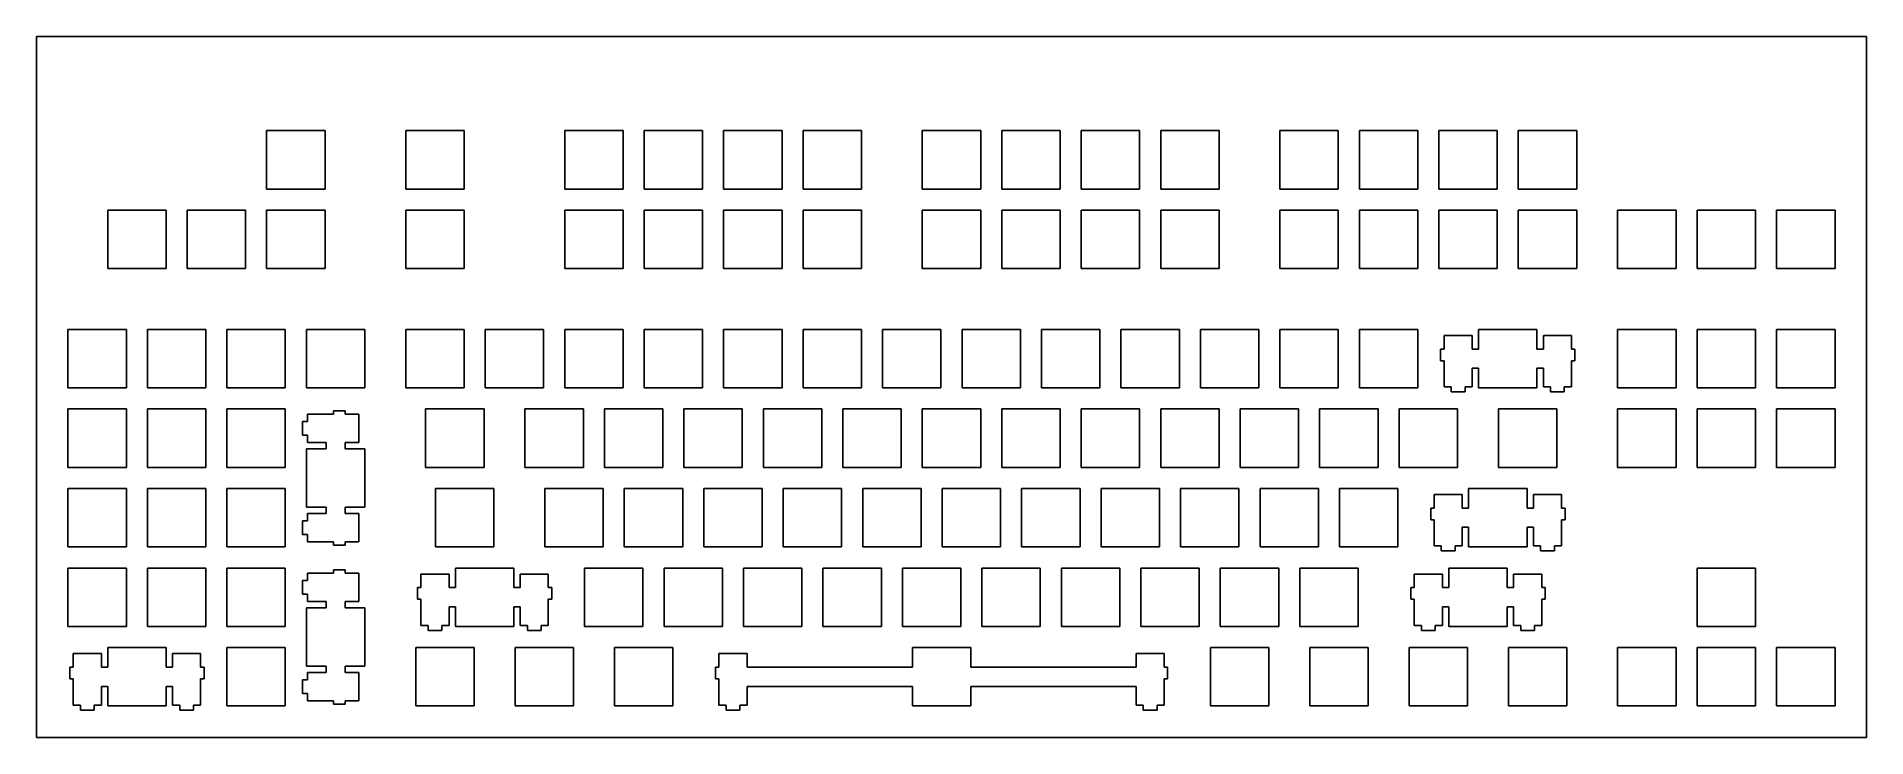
# Model space of a CAD drawing. Extents: x 0 to 439, y 0 to 168.
import ezdxf

# ---------------------------------------------------------------- set-up
doc = ezdxf.new("R2010")
doc.units = 0
doc.layers.get('0').update_dxf_attribs({"linetype": 'CONTINUOUS'})

msp = doc.modelspace()

# ---------------------------------------------------------------- linework, layer by layer
at = {"color": 0}
for p, q in [((0.09508, 168.18), (438.721, 168.18)), ((0.09508, 0.30455), (0.09508, 168.18)), ((438.721, 168.18), (438.721, 0.30455)), ((55.2443, 145.656), (69.245, 145.656)), ((55.2443, 131.655), (55.2443, 145.656)), ((69.245, 145.656), (69.245, 131.655)), ((88.5818, 145.656), (102.581, 145.656)), ((88.5818, 131.655), (88.5818, 145.656)), ((102.581, 145.656), (102.581, 131.655)), ((126.682, 145.656), (140.681, 145.656)), ((126.682, 131.655), (126.682, 145.656)), ((140.681, 145.656), (140.681, 131.655)), ((145.732, 145.656), (159.731, 145.656)), ((145.732, 131.655), (145.732, 145.656)), ((159.731, 145.656), (159.731, 131.655)), ((164.782, 145.656), (178.781, 145.656)), ((164.782, 131.655), (164.782, 145.656)), ((178.781, 145.656), (178.781, 131.655)), ((183.832, 145.656), (197.831, 145.656)), ((183.832, 131.655), (183.832, 145.656)), ((197.831, 145.656), (197.831, 131.655)), ((212.407, 145.656), (226.406, 145.656)), ((212.407, 131.655), (212.407, 145.656)), ((226.406, 145.656), (226.406, 131.655)), ((231.457, 145.656), (245.456, 145.656)), ((231.457, 131.655), (231.457, 145.656)), ((245.456, 145.656), (245.456, 131.655)), ((250.507, 145.656), (264.506, 145.656)), ((250.507, 131.655), (250.507, 145.656)), ((264.506, 145.656), (264.506, 131.655)), ((269.557, 145.656), (283.556, 145.656)), ((269.557, 131.655), (269.557, 145.656)), ((283.556, 145.656), (283.556, 131.655)), ((298.132, 145.656), (312.131, 145.656)), ((298.132, 131.655), (298.132, 145.656)), ((312.131, 145.656), (312.131, 131.655)), ((317.182, 145.656), (331.181, 145.656)), ((317.182, 131.655), (317.182, 145.656)), ((331.181, 145.656), (331.181, 131.655)), ((336.232, 145.656), (350.231, 145.656)), ((336.232, 131.655), (336.232, 145.656)), ((350.231, 145.656), (350.231, 131.655)), ((355.282, 145.656), (369.281, 145.656)), ((355.282, 131.655), (355.282, 145.656)), ((369.281, 145.656), (369.281, 131.655)), ((69.245, 131.655), (55.2443, 131.655)), ((102.581, 131.655), (88.5818, 131.655)), ((140.681, 131.655), (126.682, 131.655)), ((159.731, 131.655), (145.732, 131.655)), ((178.781, 131.655), (164.782, 131.655)), ((197.831, 131.655), (183.832, 131.655)), ((226.406, 131.655), (212.407, 131.655)), ((245.456, 131.655), (231.457, 131.655)), ((264.506, 131.655), (250.507, 131.655)), ((283.556, 131.655), (269.557, 131.655)), ((312.131, 131.655), (298.132, 131.655)), ((331.181, 131.655), (317.182, 131.655)), ((350.231, 131.655), (336.232, 131.655)), ((369.281, 131.655), (355.282, 131.655)), ((17.1442, 126.606), (31.1451, 126.606)), ((17.1442, 112.605), (17.1442, 126.606)), ((31.1451, 126.606), (31.1451, 112.605)), ((36.1943, 126.606), (50.1936, 126.606)), ((36.1943, 112.605), (36.1943, 126.606)), ((50.1936, 126.606), (50.1936, 112.605)), ((55.2443, 126.606), (69.2436, 126.606)), ((55.2443, 112.605), (55.2443, 126.606)), ((69.2436, 126.606), (69.2436, 112.605)), ((88.5818, 126.606), (102.581, 126.606)), ((88.5818, 112.605), (88.5818, 126.606)), ((102.581, 126.606), (102.581, 112.605)), ((126.682, 126.606), (140.681, 126.606)), ((126.682, 112.605), (126.682, 126.606)), ((140.681, 126.606), (140.681, 112.605)), ((145.732, 126.606), (159.731, 126.606)), ((145.732, 112.605), (145.732, 126.606)), ((159.731, 126.606), (159.731, 112.605)), ((164.782, 126.606), (178.781, 126.606)), ((164.782, 112.605), (164.782, 126.606)), ((178.781, 126.606), (178.781, 112.605)), ((183.832, 126.606), (197.831, 126.606)), ((183.832, 112.605), (183.832, 126.606)), ((197.831, 126.606), (197.831, 112.605)), ((212.407, 126.606), (226.406, 126.606)), ((212.407, 112.605), (212.407, 126.606)), ((226.406, 126.606), (226.406, 112.605)), ((231.457, 126.606), (245.456, 126.606)), ((231.457, 112.605), (231.457, 126.606)), ((245.456, 126.606), (245.456, 112.605)), ((250.507, 126.606), (264.506, 126.606)), ((250.507, 112.605), (250.507, 126.606)), ((264.506, 126.606), (264.506, 112.605)), ((269.557, 126.606), (283.556, 126.606)), ((269.557, 112.605), (269.557, 126.606)), ((283.556, 126.606), (283.556, 112.605)), ((298.132, 126.606), (312.131, 126.606)), ((298.132, 112.605), (298.132, 126.606)), ((312.131, 126.606), (312.131, 112.605)), ((317.182, 126.606), (331.181, 126.606)), ((317.182, 112.605), (317.182, 126.606)), ((331.181, 126.606), (331.181, 112.605)), ((336.232, 126.606), (350.231, 126.606)), ((336.232, 112.605), (336.232, 126.606)), ((350.231, 126.606), (350.231, 112.605)), ((355.282, 126.606), (369.281, 126.606)), ((355.282, 112.605), (355.282, 126.606)), ((369.281, 126.606), (369.281, 112.605)), ((379.095, 126.606), (393.097, 126.606)), ((379.095, 112.605), (379.095, 126.606)), ((393.097, 126.606), (393.097, 112.605)), ((398.145, 126.606), (412.147, 126.606)), ((398.145, 112.605), (398.145, 126.606)), ((412.147, 126.606), (412.147, 112.605)), ((417.195, 126.606), (431.197, 126.606)), ((417.195, 112.605), (417.195, 126.606)), ((431.197, 126.606), (431.197, 112.605)), ((31.1451, 112.605), (17.1442, 112.605)), ((50.1936, 112.605), (36.1943, 112.605)), ((69.2436, 112.605), (55.2443, 112.605)), ((102.581, 112.605), (88.5818, 112.605)), ((140.681, 112.605), (126.682, 112.605)), ((159.731, 112.605), (145.732, 112.605)), ((178.781, 112.605), (164.782, 112.605)), ((197.831, 112.605), (183.832, 112.605)), ((226.406, 112.605), (212.407, 112.605)), ((245.456, 112.605), (231.457, 112.605)), ((264.506, 112.605), (250.507, 112.605)), ((283.556, 112.605), (269.557, 112.605)), ((312.131, 112.605), (298.132, 112.605)), ((331.181, 112.605), (317.182, 112.605)), ((350.231, 112.605), (336.232, 112.605)), ((369.281, 112.605), (355.282, 112.605)), ((393.097, 112.605), (379.095, 112.605)), ((412.147, 112.605), (398.145, 112.605)), ((431.197, 112.605), (417.195, 112.605)), ((7.61919, 98.0309), (21.6201, 98.0309)), ((7.61919, 84.0299), (7.61919, 98.0309)), ((21.6201, 98.0309), (21.6201, 84.0299)), ((26.6692, 98.0309), (40.67, 98.0309)), ((26.6692, 84.0299), (26.6692, 98.0309)), ((40.67, 98.0309), (40.67, 84.0299)), ((45.7193, 98.0309), (59.72, 98.0309)), ((45.7193, 84.0299), (45.7193, 98.0309)), ((59.72, 98.0309), (59.72, 84.0299)), ((64.7693, 98.0309), (78.77, 98.0309)), ((64.7693, 84.0299), (64.7693, 98.0309)), ((78.77, 98.0309), (78.77, 84.0299)), ((88.5818, 98.0309), (102.581, 98.0309)), ((88.5818, 84.0299), (88.5818, 98.0309)), ((102.581, 98.0309), (102.581, 84.0299)), ((107.632, 98.0309), (121.631, 98.0309)), ((107.632, 84.0299), (107.632, 98.0309)), ((121.631, 98.0309), (121.631, 84.0299)), ((126.682, 98.0309), (140.681, 98.0309)), ((126.682, 84.0299), (126.682, 98.0309)), ((140.681, 98.0309), (140.681, 84.0299)), ((145.732, 98.0309), (159.731, 98.0309)), ((145.732, 84.0299), (145.732, 98.0309)), ((159.731, 98.0309), (159.731, 84.0299)), ((164.782, 98.0309), (178.781, 98.0309)), ((164.782, 84.0299), (164.782, 98.0309)), ((178.781, 98.0309), (178.781, 84.0299)), ((183.832, 98.0309), (197.831, 98.0309)), ((183.832, 84.0299), (183.832, 98.0309)), ((197.831, 98.0309), (197.831, 84.0299)), ((202.882, 98.0309), (216.881, 98.0309)), ((202.882, 84.0299), (202.882, 98.0309)), ((216.881, 98.0309), (216.881, 84.0299)), ((221.932, 98.0309), (235.931, 98.0309)), ((221.932, 84.0299), (221.932, 98.0309)), ((235.931, 98.0309), (235.931, 84.0299)), ((240.982, 98.0309), (254.981, 98.0309)), ((240.982, 84.0299), (240.982, 98.0309)), ((254.981, 98.0309), (254.981, 84.0299)), ((260.032, 98.0309), (274.031, 98.0309)), ((260.032, 84.0299), (260.032, 98.0309)), ((274.031, 98.0309), (274.031, 84.0299)), ((279.082, 98.0309), (293.081, 98.0309)), ((279.082, 84.0299), (279.082, 98.0309)), ((293.081, 98.0309), (293.081, 84.0299)), ((298.132, 98.0309), (312.131, 98.0309)), ((298.132, 84.0299), (298.132, 98.0309)), ((312.131, 98.0309), (312.131, 84.0299)), ((317.182, 98.0309), (331.181, 98.0309)), ((317.182, 84.0299), (317.182, 98.0309)), ((331.181, 98.0309), (331.181, 84.0299)), ((344.231, 96.5606), (337.482, 96.5606)), ((337.482, 96.5606), (337.482, 93.3305)), ((344.231, 93.3305), (344.231, 96.5606)), ((345.757, 98.0309), (345.757, 93.3305)), ((359.756, 98.0309), (345.757, 98.0309)), ((359.756, 93.3305), (359.756, 98.0309)), ((368.032, 96.5606), (361.283, 96.5606)), ((361.283, 96.5606), (361.283, 93.3305)), ((368.032, 93.3305), (368.032, 96.5606)), ((379.095, 98.0309), (393.097, 98.0309)), ((379.095, 84.0299), (379.095, 98.0309)), ((393.097, 98.0309), (393.097, 84.0299)), ((398.145, 98.0309), (412.147, 98.0309)), ((398.145, 84.0299), (398.145, 98.0309)), ((412.147, 98.0309), (412.147, 84.0299)), ((417.195, 98.0309), (431.197, 98.0309)), ((417.195, 84.0299), (417.195, 98.0309)), ((431.197, 98.0309), (431.197, 84.0299)), ((337.482, 93.3305), (336.656, 93.3305)), ((336.656, 93.3305), (336.656, 90.5302)), ((345.757, 93.3305), (344.231, 93.3305)), ((361.283, 93.3305), (359.756, 93.3305)), ((368.857, 93.3305), (368.032, 93.3305)), ((368.857, 90.5302), (368.857, 93.3305)), ((336.656, 90.5302), (337.482, 90.5302)), ((337.482, 90.5302), (337.482, 84.2603)), ((344.231, 84.2603), (344.231, 88.7307)), ((344.231, 88.7307), (345.757, 88.7307)), ((345.757, 88.7307), (345.757, 84.0299)), ((359.756, 84.0299), (359.756, 88.7307)), ((359.756, 88.7307), (361.283, 88.7307)), ((361.283, 88.7307), (361.283, 84.2603)), ((368.032, 84.2603), (368.032, 90.5302)), ((368.032, 90.5302), (368.857, 90.5302)), ((21.6201, 84.0299), (7.61919, 84.0299)), ((40.67, 84.0299), (26.6692, 84.0299)), ((59.72, 84.0299), (45.7193, 84.0299)), ((78.77, 84.0299), (64.7693, 84.0299)), ((102.581, 84.0299), (88.5818, 84.0299)), ((121.631, 84.0299), (107.632, 84.0299)), ((140.681, 84.0299), (126.682, 84.0299)), ((159.731, 84.0299), (145.732, 84.0299)), ((178.781, 84.0299), (164.782, 84.0299)), ((197.831, 84.0299), (183.832, 84.0299)), ((216.881, 84.0299), (202.882, 84.0299)), ((235.931, 84.0299), (221.932, 84.0299)), ((254.981, 84.0299), (240.982, 84.0299)), ((274.031, 84.0299), (260.032, 84.0299)), ((293.081, 84.0299), (279.082, 84.0299)), ((312.131, 84.0299), (298.132, 84.0299)), ((331.181, 84.0299), (317.182, 84.0299)), ((337.482, 84.2603), (339.207, 84.2603)), ((339.207, 84.2603), (339.207, 83.0598)), ((342.506, 83.0598), (342.506, 84.2603)), ((342.506, 84.2603), (344.231, 84.2603)), ((345.757, 84.0299), (359.756, 84.0299)), ((361.283, 84.2603), (363.008, 84.2603)), ((363.008, 84.2603), (363.008, 83.0598)), ((366.307, 83.0598), (366.307, 84.2603)), ((366.307, 84.2603), (368.032, 84.2603)), ((393.097, 84.0299), (379.095, 84.0299)), ((412.147, 84.0299), (398.145, 84.0299)), ((431.197, 84.0299), (417.195, 84.0299)), ((7.61919, 78.9809), (21.6201, 78.9809)), ((7.61919, 64.9799), (7.61919, 78.9809)), ((21.6201, 78.9809), (21.6201, 64.9799)), ((26.6692, 78.9809), (40.67, 78.9809)), ((26.6692, 64.9799), (26.6692, 78.9809)), ((40.67, 78.9809), (40.67, 64.9799)), ((45.7193, 78.9809), (59.72, 78.9809)), ((45.7193, 64.9799), (45.7193, 78.9809)), ((59.72, 78.9809), (59.72, 64.9799)), ((93.3443, 78.9809), (107.345, 78.9809)), ((93.3443, 64.9799), (93.3443, 78.9809)), ((107.345, 78.9809), (107.345, 64.9799)), ((117.157, 78.9809), (131.156, 78.9809)), ((117.157, 64.9799), (117.157, 78.9809)), ((131.156, 78.9809), (131.156, 64.9799)), ((136.207, 78.9809), (150.206, 78.9809)), ((136.207, 64.9799), (136.207, 78.9809)), ((150.206, 78.9809), (150.206, 64.9799)), ((155.257, 78.9809), (169.256, 78.9809)), ((155.257, 64.9799), (155.257, 78.9809)), ((169.256, 78.9809), (169.256, 64.9799)), ((174.307, 78.9809), (188.306, 78.9809)), ((174.307, 64.9799), (174.307, 78.9809)), ((188.306, 78.9809), (188.306, 64.9799)), ((193.357, 78.9809), (207.356, 78.9809)), ((193.357, 64.9799), (193.357, 78.9809)), ((207.356, 78.9809), (207.356, 64.9799)), ((212.407, 78.9809), (226.406, 78.9809)), ((212.407, 64.9799), (212.407, 78.9809)), ((226.406, 78.9809), (226.406, 64.9799)), ((231.457, 78.9809), (245.456, 78.9809)), ((231.457, 64.9799), (231.457, 78.9809)), ((245.456, 78.9809), (245.456, 64.9799)), ((250.507, 78.9809), (264.506, 78.9809)), ((250.507, 64.9799), (250.507, 78.9809)), ((264.506, 78.9809), (264.506, 64.9799)), ((269.557, 78.9809), (283.556, 78.9809)), ((269.557, 64.9799), (269.557, 78.9809)), ((283.556, 78.9809), (283.556, 64.9799)), ((288.607, 78.9809), (302.606, 78.9809)), ((288.607, 64.9799), (288.607, 78.9809)), ((302.606, 78.9809), (302.606, 64.9799)), ((307.657, 78.9809), (321.656, 78.9809)), ((307.657, 64.9799), (307.657, 78.9809)), ((321.656, 78.9809), (321.656, 64.9799)), ((326.707, 78.9809), (340.706, 78.9809)), ((326.707, 64.9799), (326.707, 78.9809)), ((339.207, 83.0598), (342.506, 83.0598)), ((340.706, 78.9809), (340.706, 64.9799)), ((350.519, 78.9809), (364.522, 78.9809)), ((350.519, 64.9799), (350.519, 78.9809)), ((363.008, 83.0598), (366.307, 83.0598)), ((364.522, 78.9809), (364.522, 64.9799)), ((379.095, 78.9809), (393.097, 78.9809)), ((379.095, 64.9799), (379.095, 78.9809)), ((393.097, 78.9809), (393.097, 64.9799)), ((398.145, 78.9809), (412.147, 78.9809)), ((398.145, 64.9799), (398.145, 78.9809)), ((412.147, 78.9809), (412.147, 64.9799)), ((417.195, 78.9809), (431.197, 78.9809)), ((417.195, 64.9799), (417.195, 78.9809)), ((431.197, 78.9809), (431.197, 64.9799)), ((64.9993, 76.0056), (63.7992, 76.0056)), ((63.7992, 76.0056), (63.7992, 72.7054)), ((71.2692, 77.7311), (64.9993, 77.7311)), ((64.9993, 77.7311), (64.9993, 76.0056)), ((71.2692, 78.5551), (71.2692, 77.7311)), ((74.0696, 78.5551), (71.2692, 78.5551)), ((74.0696, 77.7311), (74.0696, 78.5551)), ((77.2996, 77.7311), (74.0696, 77.7311)), ((77.2996, 70.9799), (77.2996, 77.7311)), ((63.7992, 72.7054), (64.9993, 72.7054)), ((64.9993, 72.7054), (64.9993, 70.9799)), ((64.9993, 70.9799), (69.4697, 70.9799)), ((69.4697, 70.9799), (69.4697, 69.4559)), ((74.0696, 69.4559), (74.0696, 70.9799)), ((74.0696, 70.9799), (77.2996, 70.9799)), ((69.4697, 69.4559), (64.7693, 69.4559)), ((64.7693, 69.4559), (64.7693, 55.4549)), ((78.77, 69.4559), (74.0696, 69.4559)), ((78.77, 55.4549), (78.77, 69.4559)), ((21.6201, 64.9799), (7.61919, 64.9799)), ((40.67, 64.9799), (26.6692, 64.9799)), ((59.72, 64.9799), (45.7193, 64.9799)), ((107.345, 64.9799), (93.3443, 64.9799)), ((131.156, 64.9799), (117.157, 64.9799)), ((150.206, 64.9799), (136.207, 64.9799)), ((169.256, 64.9799), (155.257, 64.9799)), ((188.306, 64.9799), (174.307, 64.9799)), ((207.356, 64.9799), (193.357, 64.9799)), ((226.406, 64.9799), (212.407, 64.9799)), ((245.456, 64.9799), (231.457, 64.9799)), ((264.506, 64.9799), (250.507, 64.9799)), ((283.556, 64.9799), (269.557, 64.9799)), ((302.606, 64.9799), (288.607, 64.9799)), ((321.656, 64.9799), (307.657, 64.9799)), ((340.706, 64.9799), (326.707, 64.9799)), ((364.522, 64.9799), (350.519, 64.9799)), ((393.097, 64.9799), (379.095, 64.9799)), ((412.147, 64.9799), (398.145, 64.9799)), ((431.197, 64.9799), (417.195, 64.9799)), ((7.61919, 59.9309), (21.6201, 59.9309)), ((7.61919, 45.9299), (7.61919, 59.9309)), ((21.6201, 59.9309), (21.6201, 45.9299)), ((26.6692, 59.9309), (40.67, 59.9309)), ((26.6692, 45.9299), (26.6692, 59.9309)), ((40.67, 59.9309), (40.67, 45.9299)), ((45.7193, 59.9309), (59.72, 59.9309)), ((45.7193, 45.9299), (45.7193, 59.9309)), ((59.72, 59.9309), (59.72, 45.9299)), ((95.7255, 59.9309), (109.725, 59.9309)), ((95.7255, 45.9299), (95.7255, 59.9309)), ((109.725, 59.9309), (109.725, 45.9299)), ((121.919, 59.9309), (135.92, 59.9309)), ((121.919, 45.9299), (121.919, 59.9309)), ((135.92, 59.9309), (135.92, 45.9299)), ((140.969, 59.9309), (154.97, 59.9309)), ((140.969, 45.9299), (140.969, 59.9309)), ((154.97, 59.9309), (154.97, 45.9299)), ((160.019, 59.9309), (174.02, 59.9309)), ((160.019, 45.9299), (160.019, 59.9309)), ((174.02, 59.9309), (174.02, 45.9299)), ((179.069, 59.9309), (193.07, 59.9309)), ((179.069, 45.9299), (179.069, 59.9309)), ((193.07, 59.9309), (193.07, 45.9299)), ((198.119, 59.9309), (212.12, 59.9309)), ((198.119, 45.9299), (198.119, 59.9309)), ((212.12, 59.9309), (212.12, 45.9299)), ((217.169, 59.9309), (231.17, 59.9309)), ((217.169, 45.9299), (217.169, 59.9309)), ((231.17, 59.9309), (231.17, 45.9299)), ((236.219, 59.9309), (250.22, 59.9309)), ((236.219, 45.9299), (236.219, 59.9309)), ((250.22, 59.9309), (250.22, 45.9299)), ((255.269, 59.9309), (269.27, 59.9309)), ((255.269, 45.9299), (255.269, 59.9309)), ((269.27, 59.9309), (269.27, 45.9299)), ((274.319, 59.9309), (288.32, 59.9309)), ((274.319, 45.9299), (274.319, 59.9309)), ((288.32, 59.9309), (288.32, 45.9299)), ((293.369, 59.9309), (307.37, 59.9309)), ((293.369, 45.9299), (293.369, 59.9309)), ((307.37, 59.9309), (307.37, 45.9299)), ((312.419, 59.9309), (326.42, 59.9309)), ((312.419, 45.9299), (312.419, 59.9309)), ((326.42, 59.9309), (326.42, 45.9299)), ((341.85, 58.4606), (335.1, 58.4606)), ((335.1, 58.4606), (335.1, 55.2305)), ((341.85, 55.2305), (341.85, 58.4606)), ((343.376, 59.9309), (343.376, 55.2305)), ((357.374, 59.9309), (343.376, 59.9309)), ((357.374, 55.2305), (357.374, 59.9309)), ((365.651, 58.4606), (358.902, 58.4606)), ((358.902, 58.4606), (358.902, 55.2305)), ((365.651, 55.2305), (365.651, 58.4606)), ((64.7693, 55.4549), (69.4697, 55.4549)), ((69.4697, 53.9309), (64.9993, 53.9309)), ((64.9993, 53.9309), (64.9993, 52.2055)), ((69.4697, 55.4549), (69.4697, 53.9309)), ((74.0696, 53.9309), (74.0696, 55.4549)), ((74.0696, 55.4549), (78.77, 55.4549)), ((77.2996, 53.9309), (74.0696, 53.9309)), ((77.2996, 47.1798), (77.2996, 53.9309)), ((335.1, 55.2305), (334.275, 55.2305)), ((334.275, 55.2305), (334.275, 52.4302)), ((343.376, 55.2305), (341.85, 55.2305)), ((358.902, 55.2305), (357.374, 55.2305)), ((366.476, 55.2305), (365.651, 55.2305)), ((366.476, 52.4302), (366.476, 55.2305)), ((64.9993, 52.2055), (63.7992, 52.2055)), ((63.7992, 52.2055), (63.7992, 48.9052)), ((63.7992, 48.9052), (64.9993, 48.9052)), ((64.9993, 48.9052), (64.9993, 47.1798)), ((334.275, 52.4302), (335.1, 52.4302)), ((335.1, 52.4302), (335.1, 46.1603)), ((341.85, 46.1603), (341.85, 50.6307)), ((341.85, 50.6307), (343.376, 50.6307)), ((343.376, 50.6307), (343.376, 45.9299)), ((357.374, 45.9299), (357.374, 50.6307)), ((357.374, 50.6307), (358.902, 50.6307)), ((358.902, 50.6307), (358.902, 46.1603)), ((365.651, 46.1603), (365.651, 52.4302)), ((365.651, 52.4302), (366.476, 52.4302)), ((21.6201, 45.9299), (7.61919, 45.9299)), ((40.67, 45.9299), (26.6692, 45.9299)), ((59.72, 45.9299), (45.7193, 45.9299)), ((64.9993, 47.1798), (71.2692, 47.1798)), ((71.2692, 47.1798), (71.2692, 46.3557)), ((71.2692, 46.3557), (74.0696, 46.3557)), ((74.0696, 46.3557), (74.0696, 47.1798)), ((74.0696, 47.1798), (77.2996, 47.1798)), ((109.725, 45.9299), (95.7255, 45.9299)), ((135.92, 45.9299), (121.919, 45.9299)), ((154.97, 45.9299), (140.969, 45.9299)), ((174.02, 45.9299), (160.019, 45.9299)), ((193.07, 45.9299), (179.069, 45.9299)), ((212.12, 45.9299), (198.119, 45.9299)), ((231.17, 45.9299), (217.169, 45.9299)), ((250.22, 45.9299), (236.219, 45.9299)), ((269.27, 45.9299), (255.269, 45.9299)), ((288.32, 45.9299), (274.319, 45.9299)), ((307.37, 45.9299), (293.369, 45.9299)), ((326.42, 45.9299), (312.419, 45.9299)), ((335.1, 46.1603), (336.826, 46.1603)), ((336.826, 46.1603), (336.826, 44.9598)), ((336.826, 44.9598), (340.126, 44.9598)), ((340.126, 44.9598), (340.126, 46.1603)), ((340.126, 46.1603), (341.85, 46.1603)), ((343.376, 45.9299), (357.374, 45.9299)), ((358.902, 46.1603), (360.627, 46.1603)), ((360.627, 46.1603), (360.627, 44.9598)), ((360.627, 44.9598), (363.926, 44.9598)), ((363.926, 44.9598), (363.926, 46.1603)), ((363.926, 46.1603), (365.651, 46.1603)), ((7.61919, 40.8809), (21.6201, 40.8809)), ((7.61919, 26.88), (7.61919, 40.8809)), ((21.6201, 40.8809), (21.6201, 26.88)), ((26.6692, 40.8809), (40.67, 40.8809)), ((26.6692, 26.88), (26.6692, 40.8809)), ((40.67, 40.8809), (40.67, 26.88)), ((45.7193, 40.8809), (59.72, 40.8809)), ((45.7193, 26.88), (45.7193, 40.8809)), ((59.72, 40.8809), (59.72, 26.88)), ((71.2692, 39.6311), (64.9993, 39.6311)), ((64.9993, 39.6311), (64.9993, 37.9056)), ((71.2692, 40.4551), (71.2692, 39.6311)), ((74.0696, 40.4551), (71.2692, 40.4551)), ((74.0696, 39.6311), (74.0696, 40.4551)), ((77.2996, 39.6311), (74.0696, 39.6311)), ((77.2996, 32.88), (77.2996, 39.6311)), ((100.488, 40.8809), (100.488, 36.1805)), ((114.487, 40.8809), (100.488, 40.8809)), ((114.487, 36.1805), (114.487, 40.8809)), ((131.444, 40.8809), (145.445, 40.8809)), ((131.444, 26.88), (131.444, 40.8809)), ((145.445, 40.8809), (145.445, 26.88)), ((150.494, 40.8809), (164.495, 40.8809)), ((150.494, 26.88), (150.494, 40.8809)), ((164.495, 40.8809), (164.495, 26.88)), ((169.544, 40.8809), (183.545, 40.8809)), ((169.544, 26.88), (169.544, 40.8809)), ((183.545, 40.8809), (183.545, 26.88)), ((188.594, 40.8809), (202.595, 40.8809)), ((188.594, 26.88), (188.594, 40.8809)), ((202.595, 40.8809), (202.595, 26.88)), ((207.644, 40.8809), (221.645, 40.8809)), ((207.644, 26.88), (207.644, 40.8809)), ((221.645, 40.8809), (221.645, 26.88)), ((226.694, 40.8809), (240.695, 40.8809)), ((226.694, 26.88), (226.694, 40.8809)), ((240.695, 40.8809), (240.695, 26.88)), ((245.744, 40.8809), (259.745, 40.8809)), ((245.744, 26.88), (245.744, 40.8809)), ((259.745, 40.8809), (259.745, 26.88)), ((264.794, 40.8809), (278.795, 40.8809)), ((264.794, 26.88), (264.794, 40.8809)), ((278.795, 40.8809), (278.795, 26.88)), ((283.844, 40.8809), (297.845, 40.8809)), ((283.844, 26.88), (283.844, 40.8809)), ((297.845, 40.8809), (297.845, 26.88)), ((302.894, 40.8809), (316.895, 40.8809)), ((302.894, 26.88), (302.894, 40.8809)), ((316.895, 40.8809), (316.895, 26.88)), ((338.613, 40.8809), (338.613, 36.1805)), ((352.612, 40.8809), (338.613, 40.8809)), ((352.612, 36.1805), (352.612, 40.8809)), ((398.145, 40.8809), (412.147, 40.8809)), ((398.145, 26.88), (398.145, 40.8809)), ((412.147, 40.8809), (412.147, 26.88)), ((64.9993, 37.9056), (63.7992, 37.9056)), ((63.7992, 37.9056), (63.7992, 34.6053)), ((92.2129, 36.1805), (91.3874, 36.1805)), ((91.3874, 36.1805), (91.3874, 33.3802)), ((98.9623, 39.4106), (92.2129, 39.4106)), ((92.2129, 39.4106), (92.2129, 36.1805)), ((98.9623, 36.1805), (98.9623, 39.4106)), ((100.488, 36.1805), (98.9623, 36.1805)), ((116.013, 36.1805), (114.487, 36.1805)), ((122.762, 39.4106), (116.013, 39.4106)), ((116.013, 39.4106), (116.013, 36.1805)), ((122.762, 36.1805), (122.762, 39.4106)), ((123.588, 36.1805), (122.762, 36.1805)), ((123.588, 33.3802), (123.588, 36.1805)), ((330.338, 36.1805), (329.512, 36.1805)), ((329.512, 36.1805), (329.512, 33.3802)), ((337.087, 39.4106), (330.338, 39.4106)), ((330.338, 39.4106), (330.338, 36.1805)), ((337.087, 36.1805), (337.087, 39.4106)), ((338.613, 36.1805), (337.087, 36.1805)), ((354.139, 36.1805), (352.612, 36.1805)), ((360.888, 39.4106), (354.139, 39.4106)), ((354.139, 39.4106), (354.139, 36.1805)), ((360.888, 36.1805), (360.888, 39.4106)), ((361.714, 36.1805), (360.888, 36.1805)), ((361.714, 33.3802), (361.714, 36.1805)), ((63.7992, 34.6053), (64.9993, 34.6053)), ((69.4697, 31.3559), (64.7693, 31.3559)), ((64.7693, 31.3559), (64.7693, 17.355)), ((64.9993, 34.6053), (64.9993, 32.88)), ((64.9993, 32.88), (69.4697, 32.88)), ((69.4697, 32.88), (69.4697, 31.3559)), ((74.0696, 31.3559), (74.0696, 32.88)), ((74.0696, 32.88), (77.2996, 32.88)), ((78.77, 31.3559), (74.0696, 31.3559)), ((78.77, 17.355), (78.77, 31.3559)), ((91.3874, 33.3802), (92.2129, 33.3802)), ((92.2129, 33.3802), (92.2129, 27.1102)), ((98.9623, 27.1102), (98.9623, 31.5805)), ((98.9623, 31.5805), (100.488, 31.5805)), ((100.488, 31.5805), (100.488, 26.88)), ((114.487, 26.88), (114.487, 31.5805)), ((114.487, 31.5805), (116.013, 31.5805)), ((116.013, 31.5805), (116.013, 27.1102)), ((122.762, 27.1102), (122.762, 33.3802)), ((122.762, 33.3802), (123.588, 33.3802)), ((329.512, 33.3802), (330.338, 33.3802)), ((330.338, 33.3802), (330.338, 27.1102)), ((337.087, 27.1102), (337.087, 31.5805)), ((337.087, 31.5805), (338.613, 31.5805)), ((338.613, 31.5805), (338.613, 26.88)), ((352.612, 26.88), (352.612, 31.5805)), ((352.612, 31.5805), (354.139, 31.5805)), ((354.139, 31.5805), (354.139, 27.1102)), ((360.888, 27.1102), (360.888, 33.3802)), ((360.888, 33.3802), (361.714, 33.3802)), ((21.6201, 26.88), (7.61919, 26.88)), ((40.67, 26.88), (26.6692, 26.88)), ((59.72, 26.88), (45.7193, 26.88)), ((92.2129, 27.1102), (93.938, 27.1102)), ((93.938, 27.1102), (93.938, 25.9099)), ((97.2372, 25.9099), (97.2372, 27.1102)), ((97.2372, 27.1102), (98.9623, 27.1102)), ((100.488, 26.88), (114.487, 26.88)), ((116.013, 27.1102), (117.737, 27.1102)), ((117.737, 27.1102), (117.737, 25.9099)), ((121.037, 25.9099), (121.037, 27.1102)), ((121.037, 27.1102), (122.762, 27.1102)), ((145.445, 26.88), (131.444, 26.88)), ((164.495, 26.88), (150.494, 26.88)), ((183.545, 26.88), (169.544, 26.88)), ((202.595, 26.88), (188.594, 26.88)), ((221.645, 26.88), (207.644, 26.88)), ((240.695, 26.88), (226.694, 26.88)), ((259.745, 26.88), (245.744, 26.88)), ((278.795, 26.88), (264.794, 26.88)), ((297.845, 26.88), (283.844, 26.88)), ((316.895, 26.88), (302.894, 26.88)), ((330.338, 27.1102), (332.063, 27.1102)), ((332.063, 27.1102), (332.063, 25.9099)), ((335.362, 25.9099), (335.362, 27.1102)), ((335.362, 27.1102), (337.087, 27.1102)), ((338.613, 26.88), (352.612, 26.88)), ((354.139, 27.1102), (355.861, 27.1102)), ((355.861, 27.1102), (355.861, 25.9099)), ((359.163, 25.9099), (359.163, 27.1102)), ((359.163, 27.1102), (360.888, 27.1102)), ((412.147, 26.88), (398.145, 26.88)), ((93.938, 25.9099), (97.2372, 25.9099)), ((117.737, 25.9099), (121.037, 25.9099)), ((332.063, 25.9099), (335.362, 25.9099)), ((355.861, 25.9099), (359.163, 25.9099)), ((15.62, 20.3605), (8.86905, 20.3605)), ((8.86905, 20.3605), (8.86905, 17.1304)), ((15.62, 17.1304), (15.62, 20.3605)), ((17.1442, 21.8309), (17.1442, 17.1304)), ((31.1451, 21.8309), (17.1442, 21.8309)), ((31.1451, 17.1304), (31.1451, 21.8309)), ((39.4201, 20.3605), (32.6692, 20.3605)), ((32.6692, 20.3605), (32.6692, 17.1304)), ((39.4201, 17.1304), (39.4201, 20.3605)), ((45.7193, 21.8309), (59.72, 21.8309)), ((45.7193, 7.83001), (45.7193, 21.8309)), ((59.72, 21.8309), (59.72, 7.83001)), ((90.963, 21.8309), (104.962, 21.8309)), ((90.963, 7.83001), (90.963, 21.8309)), ((104.962, 21.8309), (104.962, 7.83001)), ((114.776, 21.8309), (128.775, 21.8309)), ((114.776, 7.83001), (114.776, 21.8309)), ((128.775, 21.8309), (128.775, 7.83001)), ((138.588, 21.8309), (152.587, 21.8309)), ((138.588, 7.83001), (138.588, 21.8309)), ((152.587, 21.8309), (152.587, 7.83001)), ((170.4, 20.3605), (163.65, 20.3605)), ((163.65, 20.3605), (163.65, 17.1304)), ((170.4, 17.1304), (170.4, 20.3605)), ((210.026, 21.8309), (210.026, 17.1304)), ((224.025, 21.8309), (210.026, 21.8309)), ((224.025, 17.1304), (224.025, 21.8309)), ((270.4, 20.3605), (263.65, 20.3605)), ((263.65, 20.3605), (263.65, 17.1304)), ((270.4, 17.1304), (270.4, 20.3605)), ((281.463, 21.8309), (295.462, 21.8309)), ((281.463, 7.83001), (281.463, 21.8309)), ((295.462, 21.8309), (295.462, 7.83001)), ((305.276, 21.8309), (319.275, 21.8309)), ((305.276, 7.83001), (305.276, 21.8309)), ((319.275, 21.8309), (319.275, 7.83001)), ((329.088, 21.8309), (343.087, 21.8309)), ((329.088, 7.83001), (329.088, 21.8309)), ((343.087, 21.8309), (343.087, 7.83001)), ((352.901, 21.8309), (366.899, 21.8309)), ((352.901, 7.83001), (352.901, 21.8309)), ((366.899, 21.8309), (366.899, 7.83001)), ((379.095, 21.8309), (393.097, 21.8309)), ((379.095, 7.83001), (379.095, 21.8309)), ((393.097, 21.8309), (393.097, 7.83001)), ((398.145, 21.8309), (412.147, 21.8309)), ((398.145, 7.83001), (398.145, 21.8309)), ((412.147, 21.8309), (412.147, 7.83001)), ((417.195, 21.8309), (431.197, 21.8309)), ((417.195, 7.83001), (417.195, 21.8309)), ((431.197, 21.8309), (431.197, 7.83001)), ((8.86905, 17.1304), (8.04499, 17.1304)), ((8.04499, 17.1304), (8.04499, 14.3302)), ((8.04499, 14.3302), (8.86905, 14.3302)), ((8.86905, 14.3302), (8.86905, 8.06016)), ((17.1442, 17.1304), (15.62, 17.1304)), ((32.6692, 17.1304), (31.1451, 17.1304)), ((40.2442, 17.1304), (39.4201, 17.1304)), ((39.4201, 8.06016), (39.4201, 14.3302)), ((39.4201, 14.3302), (40.2442, 14.3302)), ((40.2442, 14.3302), (40.2442, 17.1304)), ((64.9993, 14.1056), (63.7992, 14.1056)), ((63.7992, 14.1056), (63.7992, 10.8052)), ((64.7693, 17.355), (69.4697, 17.355)), ((69.4697, 15.8309), (64.9993, 15.8309)), ((64.9993, 15.8309), (64.9993, 14.1056)), ((69.4697, 17.355), (69.4697, 15.8309)), ((74.0696, 15.8309), (74.0696, 17.355)), ((74.0696, 17.355), (78.77, 17.355)), ((77.2996, 15.8309), (74.0696, 15.8309)), ((77.2996, 9.0799), (77.2996, 15.8309)), ((163.65, 17.1304), (162.825, 17.1304)), ((162.825, 17.1304), (162.825, 14.3302)), ((162.825, 14.3302), (163.65, 14.3302)), ((163.65, 14.3302), (163.65, 8.06016)), ((210.026, 17.1304), (170.4, 17.1304)), ((263.65, 17.1304), (224.025, 17.1304)), ((271.225, 17.1304), (270.4, 17.1304)), ((270.4, 8.06016), (270.4, 14.3302)), ((270.4, 14.3302), (271.225, 14.3302)), ((271.225, 14.3302), (271.225, 17.1304)), ((15.62, 8.06016), (15.62, 12.5305)), ((15.62, 12.5305), (17.1442, 12.5305)), ((17.1442, 12.5305), (17.1442, 7.83001)), ((31.1451, 7.83001), (31.1451, 12.5305)), ((31.1451, 12.5305), (32.6692, 12.5305)), ((32.6692, 12.5305), (32.6692, 8.06016)), ((63.7992, 10.8052), (64.9993, 10.8052)), ((64.9993, 10.8052), (64.9993, 9.0799)), ((64.9993, 9.0799), (71.2692, 9.0799)), ((71.2692, 9.0799), (71.2692, 8.25581)), ((74.0696, 8.25581), (74.0696, 9.0799)), ((74.0696, 9.0799), (77.2996, 9.0799)), ((170.4, 8.06016), (170.4, 12.5305)), ((170.4, 12.5305), (210.026, 12.5305)), ((210.026, 12.5305), (210.026, 7.83001)), ((224.025, 7.83001), (224.025, 12.5305)), ((224.025, 12.5305), (263.65, 12.5305)), ((263.65, 12.5305), (263.65, 8.06016)), ((8.86905, 8.06016), (10.5944, 8.06016)), ((10.5944, 8.06016), (10.5944, 6.85987)), ((10.5944, 6.85987), (13.8948, 6.85987)), ((13.8948, 6.85987), (13.8948, 8.06016)), ((13.8948, 8.06016), (15.62, 8.06016)), ((17.1442, 7.83001), (31.1451, 7.83001)), ((32.6692, 8.06016), (34.3945, 8.06016)), ((34.3945, 8.06016), (34.3945, 6.85987)), ((34.3945, 6.85987), (37.695, 6.85987)), ((37.695, 6.85987), (37.695, 8.06016)), ((37.695, 8.06016), (39.4201, 8.06016)), ((59.72, 7.83001), (45.7193, 7.83001)), ((71.2692, 8.25581), (74.0696, 8.25581)), ((104.962, 7.83001), (90.963, 7.83001)), ((128.775, 7.83001), (114.776, 7.83001)), ((152.587, 7.83001), (138.588, 7.83001)), ((163.65, 8.06016), (165.376, 8.06016)), ((165.376, 8.06016), (165.376, 6.85987)), ((165.376, 6.85987), (168.676, 6.85987)), ((168.676, 6.85987), (168.676, 8.06016)), ((168.676, 8.06016), (170.4, 8.06016)), ((210.026, 7.83001), (224.025, 7.83001)), ((263.65, 8.06016), (265.376, 8.06016)), ((265.376, 8.06016), (265.376, 6.85987)), ((265.376, 6.85987), (268.676, 6.85987)), ((268.676, 6.85987), (268.676, 8.06016)), ((268.676, 8.06016), (270.4, 8.06016)), ((295.462, 7.83001), (281.463, 7.83001)), ((319.275, 7.83001), (305.276, 7.83001)), ((343.087, 7.83001), (329.088, 7.83001)), ((366.899, 7.83001), (352.901, 7.83001)), ((393.097, 7.83001), (379.095, 7.83001)), ((412.147, 7.83001), (398.145, 7.83001)), ((431.197, 7.83001), (417.195, 7.83001)), ((438.721, 0.30455), (0.09508, 0.30455))]:
    msp.add_line(p, q, dxfattribs=at)

doc.saveas('drawing.dxf')
